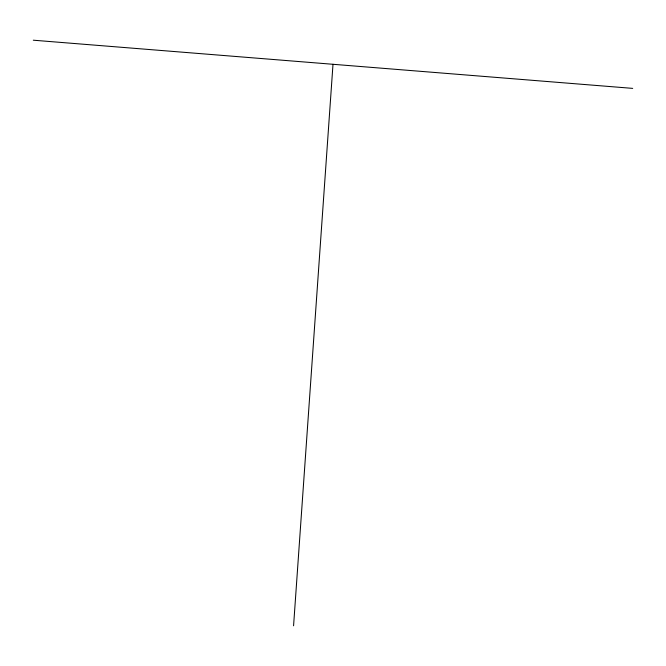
<?xml version="1.0" encoding="UTF-8"?>
<svg xmlns="http://www.w3.org/2000/svg" width="666" height="666" viewBox="0 0 666 666"><rect width="100%" height="100%" fill="white"/><g stroke="black" fill="none" stroke-linecap="round" stroke-linejoin="round"><path stroke-width="1" d="M293.573 625.799L333 64.286M33.3 40.201L632.7 88.378"/></g></svg>
